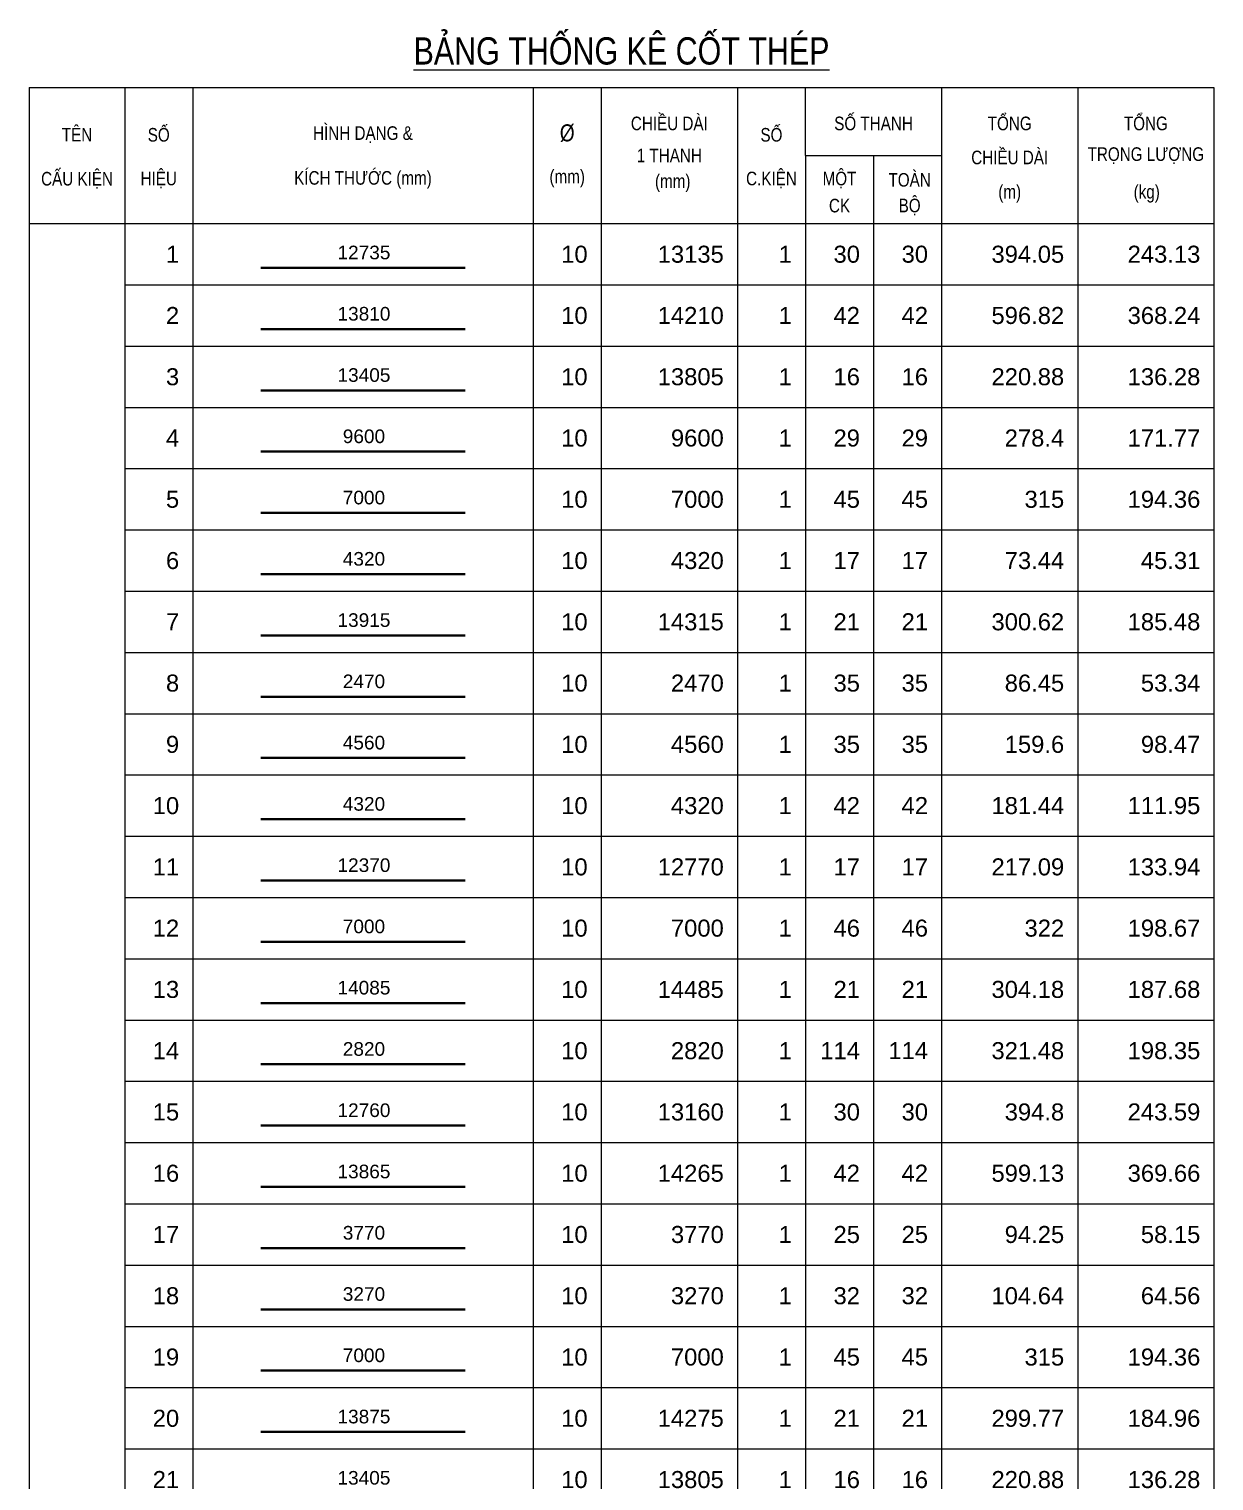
# Model space of a CAD drawing. Header units: millimetres. Extents: x -179076 to 505271, y -34263 to 117995.
# Drawn here: x -28311 to -10905, y 96666 to 117995 of the extents above; entities that cross this region are included whole.
import ezdxf
from ezdxf.enums import TextEntityAlignment as Align

# ---------------------------------------------------------------- set-up
doc = ezdxf.new("R2010")
doc.units = ezdxf.units.MM
for name, color, linetype, lineweight in [('NDC_S_REBAR', 4, 'Continuous', 35), ('NDC_S_VN TEXT', 7, 'Continuous', 20), ('NDC_Table', 3, 'Continuous', 20)]:
    doc.layers.add(name, color=color, linetype=linetype, lineweight=lineweight)
doc.styles.add('ARIAL', font='arial.ttf', dxfattribs={"width": 0.8})

# ---------------------------------------------------------------- blocks, each defined once
blk = doc.blocks.new('Tieude')
at = {"layer": 'NDC_Table'}
for p, q in [((0, 2000), (0, 0)), ((0, 2000), (17405, 2000)), ((1405, 2000), (1405, 0)), ((2405, 2000), (2405, 0)), ((7405, 2000), (7405, 0)), ((8405, 2000), (8405, 0)), ((10405, 2000), (10405, 0)), ((11405, 1000), (11405, 2000)), ((13405, 2000), (13405, 0)), ((15405, 2000), (15405, 0)), ((17405, 2000), (17405, 0)), ((11405, 1000), (13405, 1000)), ((11405, 1000), (11405, 0)), ((12405, 1000), (12405, 0)), ((0, 0), (17405, 0))]:
    blk.add_line(p, q, dxfattribs=at)
at = {"layer": 'NDC_S_VN TEXT', "style": 'ARIAL', "width": 0.8}
for s, height, p in [('%%UBẢNG THỐNG KÊ CỐT THÉP', 400, (8703, 2594)), ('CHIỀU DÀI', 200, (9405, 1500)), ('SỐ THANH', 200, (12405, 1500)), ('TỔNG', 200, (14405, 1500)), ('TỔNG', 200, (16405, 1500)), ('TÊN', 200, (705, 1333)), ('SỐ', 200, (1905, 1333)), ('HÌNH DẠNG &', 200, (4905, 1333)), ('%%C', 250, (7905, 1333)), ('SỐ', 200, (10905, 1333)), ('1 THANH', 200, (9405, 1000)), ('CHIỀU DÀI', 200, (14405, 1000)), ('TRỌNG LƯỢNG', 200, (16405, 1000)), ('CẤU KIỆN', 200, (705, 667)), ('HIỆU', 200, (1905, 667)), ('KÍCH THƯỚC (mm)', 200, (4905, 667)), ('(mm)', 200, (7905, 667)), ('(mm)', 200, (9455, 599)), ('C.KIỆN', 200, (10905, 667)), ('MỘT', 200, (11905, 667)), ('TOÀN', 200, (12935, 667)), ('(m)', 200, (14405, 443)), ('(kg)', 200, (16418, 443)), ('CK', 200, (11905, 264)), ('BỘ', 200, (12935, 271))]:
    blk.add_text(s, height=height, dxfattribs=at).set_placement(p, align=Align.MIDDLE)
blk = doc.blocks.new('dang01')
at = {"layer": 'NDC_S_REBAR'}
blk.add_line((3405, -650), (6405, -650), dxfattribs=at)
at = {"layer": 'NDC_Table'}
for p, q in [((0, 0), (0, -900)), ((1405, 0), (1405, -900)), ((2405, 0), (2405, -900)), ((7405, 0), (7405, -900)), ((8405, 0), (8405, -900)), ((10405, 0), (10405, -900)), ((11405, 0), (11405, -900)), ((12405, 0), (12405, -900)), ((13405, 0), (13405, -900)), ((15405, 0), (15405, -900)), ((17405, 0), (17405, -900)), ((1405, -900), (17405, -900))]:
    blk.add_line(p, q, dxfattribs=at)
at = {"layer": 'NDC_S_VN TEXT', "style": 'ARIAL'}
for p in [(2205, -450), (8205, -450), (10205, -450), (11205, -450), (12205, -450), (13205, -450), (15205, -450), (17205, -450)]:
    blk.add_attdef('D03', text='', height=250, dxfattribs=at).set_placement(p, align=Align.MIDDLE_RIGHT)
blk.add_attdef('00000000', text='', height=200, dxfattribs=at).set_placement((4920, -425), align=Align.MIDDLE_CENTER)

msp = doc.modelspace()

# ---------------------------------------------------------------- block references
at = {"layer": 'NDC_Table'}
msp.add_blockref('Tieude', (-28310.7, 115137.1), dxfattribs=at)
ref = msp.add_blockref('dang01', (-28310.7, 115137.1), dxfattribs=at)
ref.add_attrib('D03', '1', dxfattribs={"layer": 'NDC_S_VN TEXT', "height": 250, "style": 'ARIAL'}).set_placement((-26105.4, 114687.1), align=Align.MIDDLE_RIGHT)
ref.add_attrib('00000000', '12735', dxfattribs={"layer": 'NDC_S_VN TEXT', "height": 200, "style": 'ARIAL'}).set_placement((-23391.1, 114712.4), align=Align.MIDDLE_CENTER)
ref.add_attrib('D03', '10', dxfattribs={"layer": 'NDC_S_VN TEXT', "height": 250, "style": 'ARIAL'}).set_placement((-20105.4, 114687.1), align=Align.MIDDLE_RIGHT)
ref.add_attrib('D03', '13135', dxfattribs={"layer": 'NDC_S_VN TEXT', "height": 250, "style": 'ARIAL'}).set_placement((-18105.4, 114687.1), align=Align.MIDDLE_RIGHT)
ref.add_attrib('D03', '1', dxfattribs={"layer": 'NDC_S_VN TEXT', "height": 250, "style": 'ARIAL'}).set_placement((-17105.4, 114687.1), align=Align.MIDDLE_RIGHT)
ref.add_attrib('D03', '30', dxfattribs={"layer": 'NDC_S_VN TEXT', "height": 250, "style": 'ARIAL'}).set_placement((-16105.4, 114687.1), align=Align.MIDDLE_RIGHT)
ref.add_attrib('D03', '30', dxfattribs={"layer": 'NDC_S_VN TEXT', "height": 250, "style": 'ARIAL'}).set_placement((-15105.4, 114687.5), align=Align.MIDDLE_RIGHT)
ref.add_attrib('D03', '394.05', dxfattribs={"layer": 'NDC_S_VN TEXT', "height": 250, "style": 'ARIAL'}).set_placement((-13105.4, 114687.1), align=Align.MIDDLE_RIGHT)
ref.add_attrib('D03', '243.13', dxfattribs={"layer": 'NDC_S_VN TEXT', "height": 250, "style": 'ARIAL'}).set_placement((-11105.4, 114687.1), align=Align.MIDDLE_RIGHT)
ref = msp.add_blockref('dang01', (-28310.7, 114237.1), dxfattribs=at)
ref.add_attrib('D03', '2', dxfattribs={"layer": 'NDC_S_VN TEXT', "height": 250, "style": 'ARIAL'}).set_placement((-26105.4, 113787.1), align=Align.MIDDLE_RIGHT)
ref.add_attrib('00000000', '13810', dxfattribs={"layer": 'NDC_S_VN TEXT', "height": 200, "style": 'ARIAL'}).set_placement((-23391.1, 113812.4), align=Align.MIDDLE_CENTER)
ref.add_attrib('D03', '10', dxfattribs={"layer": 'NDC_S_VN TEXT', "height": 250, "style": 'ARIAL'}).set_placement((-20105.4, 113787.1), align=Align.MIDDLE_RIGHT)
ref.add_attrib('D03', '14210', dxfattribs={"layer": 'NDC_S_VN TEXT', "height": 250, "style": 'ARIAL'}).set_placement((-18105.4, 113787.1), align=Align.MIDDLE_RIGHT)
ref.add_attrib('D03', '1', dxfattribs={"layer": 'NDC_S_VN TEXT', "height": 250, "style": 'ARIAL'}).set_placement((-17105.4, 113787.1), align=Align.MIDDLE_RIGHT)
ref.add_attrib('D03', '42', dxfattribs={"layer": 'NDC_S_VN TEXT', "height": 250, "style": 'ARIAL'}).set_placement((-16105.4, 113787.1), align=Align.MIDDLE_RIGHT)
ref.add_attrib('D03', '42', dxfattribs={"layer": 'NDC_S_VN TEXT', "height": 250, "style": 'ARIAL'}).set_placement((-15105.4, 113787.5), align=Align.MIDDLE_RIGHT)
ref.add_attrib('D03', '596.82', dxfattribs={"layer": 'NDC_S_VN TEXT', "height": 250, "style": 'ARIAL'}).set_placement((-13105.4, 113787.1), align=Align.MIDDLE_RIGHT)
ref.add_attrib('D03', '368.24', dxfattribs={"layer": 'NDC_S_VN TEXT', "height": 250, "style": 'ARIAL'}).set_placement((-11105.4, 113787.1), align=Align.MIDDLE_RIGHT)
ref = msp.add_blockref('dang01', (-28310.7, 113337.1), dxfattribs=at)
ref.add_attrib('D03', '3', dxfattribs={"layer": 'NDC_S_VN TEXT', "height": 250, "style": 'ARIAL'}).set_placement((-26105.4, 112887.1), align=Align.MIDDLE_RIGHT)
ref.add_attrib('00000000', '13405', dxfattribs={"layer": 'NDC_S_VN TEXT', "height": 200, "style": 'ARIAL'}).set_placement((-23391.1, 112912.4), align=Align.MIDDLE_CENTER)
ref.add_attrib('D03', '10', dxfattribs={"layer": 'NDC_S_VN TEXT', "height": 250, "style": 'ARIAL'}).set_placement((-20105.4, 112887.1), align=Align.MIDDLE_RIGHT)
ref.add_attrib('D03', '13805', dxfattribs={"layer": 'NDC_S_VN TEXT', "height": 250, "style": 'ARIAL'}).set_placement((-18105.4, 112887.1), align=Align.MIDDLE_RIGHT)
ref.add_attrib('D03', '1', dxfattribs={"layer": 'NDC_S_VN TEXT', "height": 250, "style": 'ARIAL'}).set_placement((-17105.4, 112887.1), align=Align.MIDDLE_RIGHT)
ref.add_attrib('D03', '16', dxfattribs={"layer": 'NDC_S_VN TEXT', "height": 250, "style": 'ARIAL'}).set_placement((-16105.4, 112887.1), align=Align.MIDDLE_RIGHT)
ref.add_attrib('D03', '16', dxfattribs={"layer": 'NDC_S_VN TEXT', "height": 250, "style": 'ARIAL'}).set_placement((-15105.4, 112887.5), align=Align.MIDDLE_RIGHT)
ref.add_attrib('D03', '220.88', dxfattribs={"layer": 'NDC_S_VN TEXT', "height": 250, "style": 'ARIAL'}).set_placement((-13105.4, 112887.1), align=Align.MIDDLE_RIGHT)
ref.add_attrib('D03', '136.28', dxfattribs={"layer": 'NDC_S_VN TEXT', "height": 250, "style": 'ARIAL'}).set_placement((-11105.4, 112887.1), align=Align.MIDDLE_RIGHT)
ref = msp.add_blockref('dang01', (-28310.7, 112437.1), dxfattribs=at)
ref.add_attrib('D03', '4', dxfattribs={"layer": 'NDC_S_VN TEXT', "height": 250, "style": 'ARIAL'}).set_placement((-26105.4, 111987.1), align=Align.MIDDLE_RIGHT)
ref.add_attrib('00000000', '9600', dxfattribs={"layer": 'NDC_S_VN TEXT', "height": 200, "style": 'ARIAL'}).set_placement((-23391.1, 112012.4), align=Align.MIDDLE_CENTER)
ref.add_attrib('D03', '10', dxfattribs={"layer": 'NDC_S_VN TEXT', "height": 250, "style": 'ARIAL'}).set_placement((-20105.4, 111987.1), align=Align.MIDDLE_RIGHT)
ref.add_attrib('D03', '9600', dxfattribs={"layer": 'NDC_S_VN TEXT', "height": 250, "style": 'ARIAL'}).set_placement((-18105.4, 111987.1), align=Align.MIDDLE_RIGHT)
ref.add_attrib('D03', '1', dxfattribs={"layer": 'NDC_S_VN TEXT', "height": 250, "style": 'ARIAL'}).set_placement((-17105.4, 111987.1), align=Align.MIDDLE_RIGHT)
ref.add_attrib('D03', '29', dxfattribs={"layer": 'NDC_S_VN TEXT', "height": 250, "style": 'ARIAL'}).set_placement((-16105.4, 111987.1), align=Align.MIDDLE_RIGHT)
ref.add_attrib('D03', '29', dxfattribs={"layer": 'NDC_S_VN TEXT', "height": 250, "style": 'ARIAL'}).set_placement((-15105.4, 111987.5), align=Align.MIDDLE_RIGHT)
ref.add_attrib('D03', '278.4', dxfattribs={"layer": 'NDC_S_VN TEXT', "height": 250, "style": 'ARIAL'}).set_placement((-13105.4, 111987.1), align=Align.MIDDLE_RIGHT)
ref.add_attrib('D03', '171.77', dxfattribs={"layer": 'NDC_S_VN TEXT', "height": 250, "style": 'ARIAL'}).set_placement((-11105.4, 111987.1), align=Align.MIDDLE_RIGHT)
ref = msp.add_blockref('dang01', (-28310.7, 111537.1), dxfattribs=at)
ref.add_attrib('D03', '5', dxfattribs={"layer": 'NDC_S_VN TEXT', "height": 250, "style": 'ARIAL'}).set_placement((-26105.4, 111087.1), align=Align.MIDDLE_RIGHT)
ref.add_attrib('00000000', '7000', dxfattribs={"layer": 'NDC_S_VN TEXT', "height": 200, "style": 'ARIAL'}).set_placement((-23391.1, 111112.4), align=Align.MIDDLE_CENTER)
ref.add_attrib('D03', '10', dxfattribs={"layer": 'NDC_S_VN TEXT', "height": 250, "style": 'ARIAL'}).set_placement((-20105.4, 111087.1), align=Align.MIDDLE_RIGHT)
ref.add_attrib('D03', '7000', dxfattribs={"layer": 'NDC_S_VN TEXT', "height": 250, "style": 'ARIAL'}).set_placement((-18105.4, 111087.1), align=Align.MIDDLE_RIGHT)
ref.add_attrib('D03', '1', dxfattribs={"layer": 'NDC_S_VN TEXT', "height": 250, "style": 'ARIAL'}).set_placement((-17105.4, 111087.1), align=Align.MIDDLE_RIGHT)
ref.add_attrib('D03', '45', dxfattribs={"layer": 'NDC_S_VN TEXT', "height": 250, "style": 'ARIAL'}).set_placement((-16105.4, 111087.1), align=Align.MIDDLE_RIGHT)
ref.add_attrib('D03', '45', dxfattribs={"layer": 'NDC_S_VN TEXT', "height": 250, "style": 'ARIAL'}).set_placement((-15105.4, 111087.5), align=Align.MIDDLE_RIGHT)
ref.add_attrib('D03', '315', dxfattribs={"layer": 'NDC_S_VN TEXT', "height": 250, "style": 'ARIAL'}).set_placement((-13105.4, 111087.1), align=Align.MIDDLE_RIGHT)
ref.add_attrib('D03', '194.36', dxfattribs={"layer": 'NDC_S_VN TEXT', "height": 250, "style": 'ARIAL'}).set_placement((-11105.4, 111087.1), align=Align.MIDDLE_RIGHT)
ref = msp.add_blockref('dang01', (-28310.7, 110637.1), dxfattribs=at)
ref.add_attrib('D03', '6', dxfattribs={"layer": 'NDC_S_VN TEXT', "height": 250, "style": 'ARIAL'}).set_placement((-26105.4, 110187.1), align=Align.MIDDLE_RIGHT)
ref.add_attrib('00000000', '4320', dxfattribs={"layer": 'NDC_S_VN TEXT', "height": 200, "style": 'ARIAL'}).set_placement((-23391.1, 110212.4), align=Align.MIDDLE_CENTER)
ref.add_attrib('D03', '10', dxfattribs={"layer": 'NDC_S_VN TEXT', "height": 250, "style": 'ARIAL'}).set_placement((-20105.4, 110187.1), align=Align.MIDDLE_RIGHT)
ref.add_attrib('D03', '4320', dxfattribs={"layer": 'NDC_S_VN TEXT', "height": 250, "style": 'ARIAL'}).set_placement((-18105.4, 110187.1), align=Align.MIDDLE_RIGHT)
ref.add_attrib('D03', '1', dxfattribs={"layer": 'NDC_S_VN TEXT', "height": 250, "style": 'ARIAL'}).set_placement((-17105.4, 110187.1), align=Align.MIDDLE_RIGHT)
ref.add_attrib('D03', '17', dxfattribs={"layer": 'NDC_S_VN TEXT', "height": 250, "style": 'ARIAL'}).set_placement((-16105.4, 110187.1), align=Align.MIDDLE_RIGHT)
ref.add_attrib('D03', '17', dxfattribs={"layer": 'NDC_S_VN TEXT', "height": 250, "style": 'ARIAL'}).set_placement((-15105.4, 110187.5), align=Align.MIDDLE_RIGHT)
ref.add_attrib('D03', '73.44', dxfattribs={"layer": 'NDC_S_VN TEXT', "height": 250, "style": 'ARIAL'}).set_placement((-13105.4, 110187.1), align=Align.MIDDLE_RIGHT)
ref.add_attrib('D03', '45.31', dxfattribs={"layer": 'NDC_S_VN TEXT', "height": 250, "style": 'ARIAL'}).set_placement((-11105.4, 110187.1), align=Align.MIDDLE_RIGHT)
ref = msp.add_blockref('dang01', (-28310.7, 109737.1), dxfattribs=at)
ref.add_attrib('D03', '7', dxfattribs={"layer": 'NDC_S_VN TEXT', "height": 250, "style": 'ARIAL'}).set_placement((-26105.4, 109287.1), align=Align.MIDDLE_RIGHT)
ref.add_attrib('00000000', '13915', dxfattribs={"layer": 'NDC_S_VN TEXT', "height": 200, "style": 'ARIAL'}).set_placement((-23391.1, 109312.4), align=Align.MIDDLE_CENTER)
ref.add_attrib('D03', '10', dxfattribs={"layer": 'NDC_S_VN TEXT', "height": 250, "style": 'ARIAL'}).set_placement((-20105.4, 109287.1), align=Align.MIDDLE_RIGHT)
ref.add_attrib('D03', '14315', dxfattribs={"layer": 'NDC_S_VN TEXT', "height": 250, "style": 'ARIAL'}).set_placement((-18105.4, 109287.1), align=Align.MIDDLE_RIGHT)
ref.add_attrib('D03', '1', dxfattribs={"layer": 'NDC_S_VN TEXT', "height": 250, "style": 'ARIAL'}).set_placement((-17105.4, 109287.1), align=Align.MIDDLE_RIGHT)
ref.add_attrib('D03', '21', dxfattribs={"layer": 'NDC_S_VN TEXT', "height": 250, "style": 'ARIAL'}).set_placement((-16105.4, 109287.1), align=Align.MIDDLE_RIGHT)
ref.add_attrib('D03', '21', dxfattribs={"layer": 'NDC_S_VN TEXT', "height": 250, "style": 'ARIAL'}).set_placement((-15105.4, 109287.5), align=Align.MIDDLE_RIGHT)
ref.add_attrib('D03', '300.62', dxfattribs={"layer": 'NDC_S_VN TEXT', "height": 250, "style": 'ARIAL'}).set_placement((-13105.4, 109287.1), align=Align.MIDDLE_RIGHT)
ref.add_attrib('D03', '185.48', dxfattribs={"layer": 'NDC_S_VN TEXT', "height": 250, "style": 'ARIAL'}).set_placement((-11105.4, 109287.1), align=Align.MIDDLE_RIGHT)
ref = msp.add_blockref('dang01', (-28310.7, 108837.1), dxfattribs=at)
ref.add_attrib('D03', '8', dxfattribs={"layer": 'NDC_S_VN TEXT', "height": 250, "style": 'ARIAL'}).set_placement((-26105.4, 108387.1), align=Align.MIDDLE_RIGHT)
ref.add_attrib('00000000', '2470', dxfattribs={"layer": 'NDC_S_VN TEXT', "height": 200, "style": 'ARIAL'}).set_placement((-23391.1, 108412.4), align=Align.MIDDLE_CENTER)
ref.add_attrib('D03', '10', dxfattribs={"layer": 'NDC_S_VN TEXT', "height": 250, "style": 'ARIAL'}).set_placement((-20105.4, 108387.1), align=Align.MIDDLE_RIGHT)
ref.add_attrib('D03', '2470', dxfattribs={"layer": 'NDC_S_VN TEXT', "height": 250, "style": 'ARIAL'}).set_placement((-18105.4, 108387.1), align=Align.MIDDLE_RIGHT)
ref.add_attrib('D03', '1', dxfattribs={"layer": 'NDC_S_VN TEXT', "height": 250, "style": 'ARIAL'}).set_placement((-17105.4, 108387.1), align=Align.MIDDLE_RIGHT)
ref.add_attrib('D03', '35', dxfattribs={"layer": 'NDC_S_VN TEXT', "height": 250, "style": 'ARIAL'}).set_placement((-16105.4, 108387.1), align=Align.MIDDLE_RIGHT)
ref.add_attrib('D03', '35', dxfattribs={"layer": 'NDC_S_VN TEXT', "height": 250, "style": 'ARIAL'}).set_placement((-15105.4, 108387.5), align=Align.MIDDLE_RIGHT)
ref.add_attrib('D03', '86.45', dxfattribs={"layer": 'NDC_S_VN TEXT', "height": 250, "style": 'ARIAL'}).set_placement((-13105.4, 108387.1), align=Align.MIDDLE_RIGHT)
ref.add_attrib('D03', '53.34', dxfattribs={"layer": 'NDC_S_VN TEXT', "height": 250, "style": 'ARIAL'}).set_placement((-11105.4, 108387.1), align=Align.MIDDLE_RIGHT)
ref = msp.add_blockref('dang01', (-28310.7, 107937.1), dxfattribs=at)
ref.add_attrib('D03', '9', dxfattribs={"layer": 'NDC_S_VN TEXT', "height": 250, "style": 'ARIAL'}).set_placement((-26105.4, 107487.1), align=Align.MIDDLE_RIGHT)
ref.add_attrib('00000000', '4560', dxfattribs={"layer": 'NDC_S_VN TEXT', "height": 200, "style": 'ARIAL'}).set_placement((-23391.1, 107512.4), align=Align.MIDDLE_CENTER)
ref.add_attrib('D03', '10', dxfattribs={"layer": 'NDC_S_VN TEXT', "height": 250, "style": 'ARIAL'}).set_placement((-20105.4, 107487.1), align=Align.MIDDLE_RIGHT)
ref.add_attrib('D03', '4560', dxfattribs={"layer": 'NDC_S_VN TEXT', "height": 250, "style": 'ARIAL'}).set_placement((-18105.4, 107487.1), align=Align.MIDDLE_RIGHT)
ref.add_attrib('D03', '1', dxfattribs={"layer": 'NDC_S_VN TEXT', "height": 250, "style": 'ARIAL'}).set_placement((-17105.4, 107487.1), align=Align.MIDDLE_RIGHT)
ref.add_attrib('D03', '35', dxfattribs={"layer": 'NDC_S_VN TEXT', "height": 250, "style": 'ARIAL'}).set_placement((-16105.4, 107487.1), align=Align.MIDDLE_RIGHT)
ref.add_attrib('D03', '35', dxfattribs={"layer": 'NDC_S_VN TEXT', "height": 250, "style": 'ARIAL'}).set_placement((-15105.4, 107487.5), align=Align.MIDDLE_RIGHT)
ref.add_attrib('D03', '159.6', dxfattribs={"layer": 'NDC_S_VN TEXT', "height": 250, "style": 'ARIAL'}).set_placement((-13105.4, 107487.1), align=Align.MIDDLE_RIGHT)
ref.add_attrib('D03', '98.47', dxfattribs={"layer": 'NDC_S_VN TEXT', "height": 250, "style": 'ARIAL'}).set_placement((-11105.4, 107487.1), align=Align.MIDDLE_RIGHT)
ref = msp.add_blockref('dang01', (-28310.7, 107037.1), dxfattribs=at)
ref.add_attrib('D03', '10', dxfattribs={"layer": 'NDC_S_VN TEXT', "height": 250, "style": 'ARIAL'}).set_placement((-26105.4, 106587.1), align=Align.MIDDLE_RIGHT)
ref.add_attrib('00000000', '4320', dxfattribs={"layer": 'NDC_S_VN TEXT', "height": 200, "style": 'ARIAL'}).set_placement((-23391.1, 106612.4), align=Align.MIDDLE_CENTER)
ref.add_attrib('D03', '10', dxfattribs={"layer": 'NDC_S_VN TEXT', "height": 250, "style": 'ARIAL'}).set_placement((-20105.4, 106587.1), align=Align.MIDDLE_RIGHT)
ref.add_attrib('D03', '4320', dxfattribs={"layer": 'NDC_S_VN TEXT', "height": 250, "style": 'ARIAL'}).set_placement((-18105.4, 106587.1), align=Align.MIDDLE_RIGHT)
ref.add_attrib('D03', '1', dxfattribs={"layer": 'NDC_S_VN TEXT', "height": 250, "style": 'ARIAL'}).set_placement((-17105.4, 106587.1), align=Align.MIDDLE_RIGHT)
ref.add_attrib('D03', '42', dxfattribs={"layer": 'NDC_S_VN TEXT', "height": 250, "style": 'ARIAL'}).set_placement((-16105.4, 106587.1), align=Align.MIDDLE_RIGHT)
ref.add_attrib('D03', '42', dxfattribs={"layer": 'NDC_S_VN TEXT', "height": 250, "style": 'ARIAL'}).set_placement((-15105.4, 106587.5), align=Align.MIDDLE_RIGHT)
ref.add_attrib('D03', '181.44', dxfattribs={"layer": 'NDC_S_VN TEXT', "height": 250, "style": 'ARIAL'}).set_placement((-13105.4, 106587.1), align=Align.MIDDLE_RIGHT)
ref.add_attrib('D03', '111.95', dxfattribs={"layer": 'NDC_S_VN TEXT', "height": 250, "style": 'ARIAL'}).set_placement((-11105.4, 106587.1), align=Align.MIDDLE_RIGHT)
ref = msp.add_blockref('dang01', (-28310.7, 106137.1), dxfattribs=at)
ref.add_attrib('D03', '11', dxfattribs={"layer": 'NDC_S_VN TEXT', "height": 250, "style": 'ARIAL'}).set_placement((-26105.4, 105687.1), align=Align.MIDDLE_RIGHT)
ref.add_attrib('00000000', '12370', dxfattribs={"layer": 'NDC_S_VN TEXT', "height": 200, "style": 'ARIAL'}).set_placement((-23391.1, 105712.4), align=Align.MIDDLE_CENTER)
ref.add_attrib('D03', '10', dxfattribs={"layer": 'NDC_S_VN TEXT', "height": 250, "style": 'ARIAL'}).set_placement((-20105.4, 105687.1), align=Align.MIDDLE_RIGHT)
ref.add_attrib('D03', '12770', dxfattribs={"layer": 'NDC_S_VN TEXT', "height": 250, "style": 'ARIAL'}).set_placement((-18105.4, 105687.1), align=Align.MIDDLE_RIGHT)
ref.add_attrib('D03', '1', dxfattribs={"layer": 'NDC_S_VN TEXT', "height": 250, "style": 'ARIAL'}).set_placement((-17105.4, 105687.1), align=Align.MIDDLE_RIGHT)
ref.add_attrib('D03', '17', dxfattribs={"layer": 'NDC_S_VN TEXT', "height": 250, "style": 'ARIAL'}).set_placement((-16105.4, 105687.1), align=Align.MIDDLE_RIGHT)
ref.add_attrib('D03', '17', dxfattribs={"layer": 'NDC_S_VN TEXT', "height": 250, "style": 'ARIAL'}).set_placement((-15105.4, 105687.5), align=Align.MIDDLE_RIGHT)
ref.add_attrib('D03', '217.09', dxfattribs={"layer": 'NDC_S_VN TEXT', "height": 250, "style": 'ARIAL'}).set_placement((-13105.4, 105687.1), align=Align.MIDDLE_RIGHT)
ref.add_attrib('D03', '133.94', dxfattribs={"layer": 'NDC_S_VN TEXT', "height": 250, "style": 'ARIAL'}).set_placement((-11105.4, 105687.1), align=Align.MIDDLE_RIGHT)
ref = msp.add_blockref('dang01', (-28310.7, 105237.1), dxfattribs=at)
ref.add_attrib('D03', '12', dxfattribs={"layer": 'NDC_S_VN TEXT', "height": 250, "style": 'ARIAL'}).set_placement((-26105.4, 104787.1), align=Align.MIDDLE_RIGHT)
ref.add_attrib('00000000', '7000', dxfattribs={"layer": 'NDC_S_VN TEXT', "height": 200, "style": 'ARIAL'}).set_placement((-23391.1, 104812.4), align=Align.MIDDLE_CENTER)
ref.add_attrib('D03', '10', dxfattribs={"layer": 'NDC_S_VN TEXT', "height": 250, "style": 'ARIAL'}).set_placement((-20105.4, 104787.1), align=Align.MIDDLE_RIGHT)
ref.add_attrib('D03', '7000', dxfattribs={"layer": 'NDC_S_VN TEXT', "height": 250, "style": 'ARIAL'}).set_placement((-18105.4, 104787.1), align=Align.MIDDLE_RIGHT)
ref.add_attrib('D03', '1', dxfattribs={"layer": 'NDC_S_VN TEXT', "height": 250, "style": 'ARIAL'}).set_placement((-17105.4, 104787.1), align=Align.MIDDLE_RIGHT)
ref.add_attrib('D03', '46', dxfattribs={"layer": 'NDC_S_VN TEXT', "height": 250, "style": 'ARIAL'}).set_placement((-16105.4, 104787.1), align=Align.MIDDLE_RIGHT)
ref.add_attrib('D03', '46', dxfattribs={"layer": 'NDC_S_VN TEXT', "height": 250, "style": 'ARIAL'}).set_placement((-15105.4, 104787.5), align=Align.MIDDLE_RIGHT)
ref.add_attrib('D03', '322', dxfattribs={"layer": 'NDC_S_VN TEXT', "height": 250, "style": 'ARIAL'}).set_placement((-13105.4, 104787.1), align=Align.MIDDLE_RIGHT)
ref.add_attrib('D03', '198.67', dxfattribs={"layer": 'NDC_S_VN TEXT', "height": 250, "style": 'ARIAL'}).set_placement((-11105.4, 104787.1), align=Align.MIDDLE_RIGHT)
ref = msp.add_blockref('dang01', (-28310.7, 104337.1), dxfattribs=at)
ref.add_attrib('D03', '13', dxfattribs={"layer": 'NDC_S_VN TEXT', "height": 250, "style": 'ARIAL'}).set_placement((-26105.4, 103887.1), align=Align.MIDDLE_RIGHT)
ref.add_attrib('00000000', '14085', dxfattribs={"layer": 'NDC_S_VN TEXT', "height": 200, "style": 'ARIAL'}).set_placement((-23391.1, 103912.4), align=Align.MIDDLE_CENTER)
ref.add_attrib('D03', '10', dxfattribs={"layer": 'NDC_S_VN TEXT', "height": 250, "style": 'ARIAL'}).set_placement((-20105.4, 103887.1), align=Align.MIDDLE_RIGHT)
ref.add_attrib('D03', '14485', dxfattribs={"layer": 'NDC_S_VN TEXT', "height": 250, "style": 'ARIAL'}).set_placement((-18105.4, 103887.1), align=Align.MIDDLE_RIGHT)
ref.add_attrib('D03', '1', dxfattribs={"layer": 'NDC_S_VN TEXT', "height": 250, "style": 'ARIAL'}).set_placement((-17105.4, 103887.1), align=Align.MIDDLE_RIGHT)
ref.add_attrib('D03', '21', dxfattribs={"layer": 'NDC_S_VN TEXT', "height": 250, "style": 'ARIAL'}).set_placement((-16105.4, 103887.1), align=Align.MIDDLE_RIGHT)
ref.add_attrib('D03', '21', dxfattribs={"layer": 'NDC_S_VN TEXT', "height": 250, "style": 'ARIAL'}).set_placement((-15105.4, 103887.5), align=Align.MIDDLE_RIGHT)
ref.add_attrib('D03', '304.18', dxfattribs={"layer": 'NDC_S_VN TEXT', "height": 250, "style": 'ARIAL'}).set_placement((-13105.4, 103887.1), align=Align.MIDDLE_RIGHT)
ref.add_attrib('D03', '187.68', dxfattribs={"layer": 'NDC_S_VN TEXT', "height": 250, "style": 'ARIAL'}).set_placement((-11105.4, 103887.1), align=Align.MIDDLE_RIGHT)
ref = msp.add_blockref('dang01', (-28310.7, 103437.1), dxfattribs=at)
ref.add_attrib('D03', '14', dxfattribs={"layer": 'NDC_S_VN TEXT', "height": 250, "style": 'ARIAL'}).set_placement((-26105.4, 102987.1), align=Align.MIDDLE_RIGHT)
ref.add_attrib('00000000', '2820', dxfattribs={"layer": 'NDC_S_VN TEXT', "height": 200, "style": 'ARIAL'}).set_placement((-23391.1, 103012.4), align=Align.MIDDLE_CENTER)
ref.add_attrib('D03', '10', dxfattribs={"layer": 'NDC_S_VN TEXT', "height": 250, "style": 'ARIAL'}).set_placement((-20105.4, 102987.1), align=Align.MIDDLE_RIGHT)
ref.add_attrib('D03', '2820', dxfattribs={"layer": 'NDC_S_VN TEXT', "height": 250, "style": 'ARIAL'}).set_placement((-18105.4, 102987.1), align=Align.MIDDLE_RIGHT)
ref.add_attrib('D03', '1', dxfattribs={"layer": 'NDC_S_VN TEXT', "height": 250, "style": 'ARIAL'}).set_placement((-17105.4, 102987.1), align=Align.MIDDLE_RIGHT)
ref.add_attrib('D03', '114', dxfattribs={"layer": 'NDC_S_VN TEXT', "height": 250, "style": 'ARIAL'}).set_placement((-16105.4, 102987.1), align=Align.MIDDLE_RIGHT)
ref.add_attrib('D03', '114', dxfattribs={"layer": 'NDC_S_VN TEXT', "height": 250, "style": 'ARIAL'}).set_placement((-15105.4, 102987.5), align=Align.MIDDLE_RIGHT)
ref.add_attrib('D03', '321.48', dxfattribs={"layer": 'NDC_S_VN TEXT', "height": 250, "style": 'ARIAL'}).set_placement((-13105.4, 102987.1), align=Align.MIDDLE_RIGHT)
ref.add_attrib('D03', '198.35', dxfattribs={"layer": 'NDC_S_VN TEXT', "height": 250, "style": 'ARIAL'}).set_placement((-11105.4, 102987.1), align=Align.MIDDLE_RIGHT)
ref = msp.add_blockref('dang01', (-28310.7, 102537.1), dxfattribs=at)
ref.add_attrib('D03', '15', dxfattribs={"layer": 'NDC_S_VN TEXT', "height": 250, "style": 'ARIAL'}).set_placement((-26105.4, 102087.1), align=Align.MIDDLE_RIGHT)
ref.add_attrib('00000000', '12760', dxfattribs={"layer": 'NDC_S_VN TEXT', "height": 200, "style": 'ARIAL'}).set_placement((-23391.1, 102112.4), align=Align.MIDDLE_CENTER)
ref.add_attrib('D03', '10', dxfattribs={"layer": 'NDC_S_VN TEXT', "height": 250, "style": 'ARIAL'}).set_placement((-20105.4, 102087.1), align=Align.MIDDLE_RIGHT)
ref.add_attrib('D03', '13160', dxfattribs={"layer": 'NDC_S_VN TEXT', "height": 250, "style": 'ARIAL'}).set_placement((-18105.4, 102087.1), align=Align.MIDDLE_RIGHT)
ref.add_attrib('D03', '1', dxfattribs={"layer": 'NDC_S_VN TEXT', "height": 250, "style": 'ARIAL'}).set_placement((-17105.4, 102087.1), align=Align.MIDDLE_RIGHT)
ref.add_attrib('D03', '30', dxfattribs={"layer": 'NDC_S_VN TEXT', "height": 250, "style": 'ARIAL'}).set_placement((-16105.4, 102087.1), align=Align.MIDDLE_RIGHT)
ref.add_attrib('D03', '30', dxfattribs={"layer": 'NDC_S_VN TEXT', "height": 250, "style": 'ARIAL'}).set_placement((-15105.4, 102087.5), align=Align.MIDDLE_RIGHT)
ref.add_attrib('D03', '394.8', dxfattribs={"layer": 'NDC_S_VN TEXT', "height": 250, "style": 'ARIAL'}).set_placement((-13105.4, 102087.1), align=Align.MIDDLE_RIGHT)
ref.add_attrib('D03', '243.59', dxfattribs={"layer": 'NDC_S_VN TEXT', "height": 250, "style": 'ARIAL'}).set_placement((-11105.4, 102087.1), align=Align.MIDDLE_RIGHT)
ref = msp.add_blockref('dang01', (-28310.7, 101637.1), dxfattribs=at)
ref.add_attrib('D03', '16', dxfattribs={"layer": 'NDC_S_VN TEXT', "height": 250, "style": 'ARIAL'}).set_placement((-26105.4, 101187.1), align=Align.MIDDLE_RIGHT)
ref.add_attrib('00000000', '13865', dxfattribs={"layer": 'NDC_S_VN TEXT', "height": 200, "style": 'ARIAL'}).set_placement((-23391.1, 101212.4), align=Align.MIDDLE_CENTER)
ref.add_attrib('D03', '10', dxfattribs={"layer": 'NDC_S_VN TEXT', "height": 250, "style": 'ARIAL'}).set_placement((-20105.4, 101187.1), align=Align.MIDDLE_RIGHT)
ref.add_attrib('D03', '14265', dxfattribs={"layer": 'NDC_S_VN TEXT', "height": 250, "style": 'ARIAL'}).set_placement((-18105.4, 101187.1), align=Align.MIDDLE_RIGHT)
ref.add_attrib('D03', '1', dxfattribs={"layer": 'NDC_S_VN TEXT', "height": 250, "style": 'ARIAL'}).set_placement((-17105.4, 101187.1), align=Align.MIDDLE_RIGHT)
ref.add_attrib('D03', '42', dxfattribs={"layer": 'NDC_S_VN TEXT', "height": 250, "style": 'ARIAL'}).set_placement((-16105.4, 101187.1), align=Align.MIDDLE_RIGHT)
ref.add_attrib('D03', '42', dxfattribs={"layer": 'NDC_S_VN TEXT', "height": 250, "style": 'ARIAL'}).set_placement((-15105.4, 101187.5), align=Align.MIDDLE_RIGHT)
ref.add_attrib('D03', '599.13', dxfattribs={"layer": 'NDC_S_VN TEXT', "height": 250, "style": 'ARIAL'}).set_placement((-13105.4, 101187.1), align=Align.MIDDLE_RIGHT)
ref.add_attrib('D03', '369.66', dxfattribs={"layer": 'NDC_S_VN TEXT', "height": 250, "style": 'ARIAL'}).set_placement((-11105.4, 101187.1), align=Align.MIDDLE_RIGHT)
ref = msp.add_blockref('dang01', (-28310.7, 100737.1), dxfattribs=at)
ref.add_attrib('D03', '17', dxfattribs={"layer": 'NDC_S_VN TEXT', "height": 250, "style": 'ARIAL'}).set_placement((-26105.4, 100287.1), align=Align.MIDDLE_RIGHT)
ref.add_attrib('00000000', '3770', dxfattribs={"layer": 'NDC_S_VN TEXT', "height": 200, "style": 'ARIAL'}).set_placement((-23391.1, 100312.4), align=Align.MIDDLE_CENTER)
ref.add_attrib('D03', '10', dxfattribs={"layer": 'NDC_S_VN TEXT', "height": 250, "style": 'ARIAL'}).set_placement((-20105.4, 100287.1), align=Align.MIDDLE_RIGHT)
ref.add_attrib('D03', '3770', dxfattribs={"layer": 'NDC_S_VN TEXT', "height": 250, "style": 'ARIAL'}).set_placement((-18105.4, 100287.1), align=Align.MIDDLE_RIGHT)
ref.add_attrib('D03', '1', dxfattribs={"layer": 'NDC_S_VN TEXT', "height": 250, "style": 'ARIAL'}).set_placement((-17105.4, 100287.1), align=Align.MIDDLE_RIGHT)
ref.add_attrib('D03', '25', dxfattribs={"layer": 'NDC_S_VN TEXT', "height": 250, "style": 'ARIAL'}).set_placement((-16105.4, 100287.1), align=Align.MIDDLE_RIGHT)
ref.add_attrib('D03', '25', dxfattribs={"layer": 'NDC_S_VN TEXT', "height": 250, "style": 'ARIAL'}).set_placement((-15105.4, 100287.5), align=Align.MIDDLE_RIGHT)
ref.add_attrib('D03', '94.25', dxfattribs={"layer": 'NDC_S_VN TEXT', "height": 250, "style": 'ARIAL'}).set_placement((-13105.4, 100287.1), align=Align.MIDDLE_RIGHT)
ref.add_attrib('D03', '58.15', dxfattribs={"layer": 'NDC_S_VN TEXT', "height": 250, "style": 'ARIAL'}).set_placement((-11105.4, 100287.1), align=Align.MIDDLE_RIGHT)
ref = msp.add_blockref('dang01', (-28310.7, 99837.1), dxfattribs=at)
ref.add_attrib('D03', '18', dxfattribs={"layer": 'NDC_S_VN TEXT', "height": 250, "style": 'ARIAL'}).set_placement((-26105.4, 99387.1), align=Align.MIDDLE_RIGHT)
ref.add_attrib('00000000', '3270', dxfattribs={"layer": 'NDC_S_VN TEXT', "height": 200, "style": 'ARIAL'}).set_placement((-23391.1, 99412.4), align=Align.MIDDLE_CENTER)
ref.add_attrib('D03', '10', dxfattribs={"layer": 'NDC_S_VN TEXT', "height": 250, "style": 'ARIAL'}).set_placement((-20105.4, 99387.1), align=Align.MIDDLE_RIGHT)
ref.add_attrib('D03', '3270', dxfattribs={"layer": 'NDC_S_VN TEXT', "height": 250, "style": 'ARIAL'}).set_placement((-18105.4, 99387.1), align=Align.MIDDLE_RIGHT)
ref.add_attrib('D03', '1', dxfattribs={"layer": 'NDC_S_VN TEXT', "height": 250, "style": 'ARIAL'}).set_placement((-17105.4, 99387.1), align=Align.MIDDLE_RIGHT)
ref.add_attrib('D03', '32', dxfattribs={"layer": 'NDC_S_VN TEXT', "height": 250, "style": 'ARIAL'}).set_placement((-16105.4, 99387.1), align=Align.MIDDLE_RIGHT)
ref.add_attrib('D03', '32', dxfattribs={"layer": 'NDC_S_VN TEXT', "height": 250, "style": 'ARIAL'}).set_placement((-15105.4, 99387.5), align=Align.MIDDLE_RIGHT)
ref.add_attrib('D03', '104.64', dxfattribs={"layer": 'NDC_S_VN TEXT', "height": 250, "style": 'ARIAL'}).set_placement((-13105.4, 99387.1), align=Align.MIDDLE_RIGHT)
ref.add_attrib('D03', '64.56', dxfattribs={"layer": 'NDC_S_VN TEXT', "height": 250, "style": 'ARIAL'}).set_placement((-11105.4, 99387.1), align=Align.MIDDLE_RIGHT)
ref = msp.add_blockref('dang01', (-28310.7, 98937.1), dxfattribs=at)
ref.add_attrib('D03', '19', dxfattribs={"layer": 'NDC_S_VN TEXT', "height": 250, "style": 'ARIAL'}).set_placement((-26105.4, 98487.1), align=Align.MIDDLE_RIGHT)
ref.add_attrib('00000000', '7000', dxfattribs={"layer": 'NDC_S_VN TEXT', "height": 200, "style": 'ARIAL'}).set_placement((-23391.1, 98512.4), align=Align.MIDDLE_CENTER)
ref.add_attrib('D03', '10', dxfattribs={"layer": 'NDC_S_VN TEXT', "height": 250, "style": 'ARIAL'}).set_placement((-20105.4, 98487.1), align=Align.MIDDLE_RIGHT)
ref.add_attrib('D03', '7000', dxfattribs={"layer": 'NDC_S_VN TEXT', "height": 250, "style": 'ARIAL'}).set_placement((-18105.4, 98487.1), align=Align.MIDDLE_RIGHT)
ref.add_attrib('D03', '1', dxfattribs={"layer": 'NDC_S_VN TEXT', "height": 250, "style": 'ARIAL'}).set_placement((-17105.4, 98487.1), align=Align.MIDDLE_RIGHT)
ref.add_attrib('D03', '45', dxfattribs={"layer": 'NDC_S_VN TEXT', "height": 250, "style": 'ARIAL'}).set_placement((-16105.4, 98487.1), align=Align.MIDDLE_RIGHT)
ref.add_attrib('D03', '45', dxfattribs={"layer": 'NDC_S_VN TEXT', "height": 250, "style": 'ARIAL'}).set_placement((-15105.4, 98487.5), align=Align.MIDDLE_RIGHT)
ref.add_attrib('D03', '315', dxfattribs={"layer": 'NDC_S_VN TEXT', "height": 250, "style": 'ARIAL'}).set_placement((-13105.4, 98487.1), align=Align.MIDDLE_RIGHT)
ref.add_attrib('D03', '194.36', dxfattribs={"layer": 'NDC_S_VN TEXT', "height": 250, "style": 'ARIAL'}).set_placement((-11105.4, 98487.1), align=Align.MIDDLE_RIGHT)
ref = msp.add_blockref('dang01', (-28310.7, 98037.1), dxfattribs=at)
ref.add_attrib('D03', '20', dxfattribs={"layer": 'NDC_S_VN TEXT', "height": 250, "style": 'ARIAL'}).set_placement((-26105.4, 97587.1), align=Align.MIDDLE_RIGHT)
ref.add_attrib('00000000', '13875', dxfattribs={"layer": 'NDC_S_VN TEXT', "height": 200, "style": 'ARIAL'}).set_placement((-23391.1, 97612.4), align=Align.MIDDLE_CENTER)
ref.add_attrib('D03', '10', dxfattribs={"layer": 'NDC_S_VN TEXT', "height": 250, "style": 'ARIAL'}).set_placement((-20105.4, 97587.1), align=Align.MIDDLE_RIGHT)
ref.add_attrib('D03', '14275', dxfattribs={"layer": 'NDC_S_VN TEXT', "height": 250, "style": 'ARIAL'}).set_placement((-18105.4, 97587.1), align=Align.MIDDLE_RIGHT)
ref.add_attrib('D03', '1', dxfattribs={"layer": 'NDC_S_VN TEXT', "height": 250, "style": 'ARIAL'}).set_placement((-17105.4, 97587.1), align=Align.MIDDLE_RIGHT)
ref.add_attrib('D03', '21', dxfattribs={"layer": 'NDC_S_VN TEXT', "height": 250, "style": 'ARIAL'}).set_placement((-16105.4, 97587.1), align=Align.MIDDLE_RIGHT)
ref.add_attrib('D03', '21', dxfattribs={"layer": 'NDC_S_VN TEXT', "height": 250, "style": 'ARIAL'}).set_placement((-15105.4, 97587.5), align=Align.MIDDLE_RIGHT)
ref.add_attrib('D03', '299.77', dxfattribs={"layer": 'NDC_S_VN TEXT', "height": 250, "style": 'ARIAL'}).set_placement((-13105.4, 97587.1), align=Align.MIDDLE_RIGHT)
ref.add_attrib('D03', '184.96', dxfattribs={"layer": 'NDC_S_VN TEXT', "height": 250, "style": 'ARIAL'}).set_placement((-11105.4, 97587.1), align=Align.MIDDLE_RIGHT)
ref = msp.add_blockref('dang01', (-28310.7, 97137.1), dxfattribs=at)
ref.add_attrib('D03', '21', dxfattribs={"layer": 'NDC_S_VN TEXT', "height": 250, "style": 'ARIAL'}).set_placement((-26105.4, 96687.1), align=Align.MIDDLE_RIGHT)
ref.add_attrib('00000000', '13405', dxfattribs={"layer": 'NDC_S_VN TEXT', "height": 200, "style": 'ARIAL'}).set_placement((-23391.1, 96712.4), align=Align.MIDDLE_CENTER)
ref.add_attrib('D03', '10', dxfattribs={"layer": 'NDC_S_VN TEXT', "height": 250, "style": 'ARIAL'}).set_placement((-20105.4, 96687.1), align=Align.MIDDLE_RIGHT)
ref.add_attrib('D03', '13805', dxfattribs={"layer": 'NDC_S_VN TEXT', "height": 250, "style": 'ARIAL'}).set_placement((-18105.4, 96687.1), align=Align.MIDDLE_RIGHT)
ref.add_attrib('D03', '1', dxfattribs={"layer": 'NDC_S_VN TEXT', "height": 250, "style": 'ARIAL'}).set_placement((-17105.4, 96687.1), align=Align.MIDDLE_RIGHT)
ref.add_attrib('D03', '16', dxfattribs={"layer": 'NDC_S_VN TEXT', "height": 250, "style": 'ARIAL'}).set_placement((-16105.4, 96687.1), align=Align.MIDDLE_RIGHT)
ref.add_attrib('D03', '16', dxfattribs={"layer": 'NDC_S_VN TEXT', "height": 250, "style": 'ARIAL'}).set_placement((-15105.4, 96687.5), align=Align.MIDDLE_RIGHT)
ref.add_attrib('D03', '220.88', dxfattribs={"layer": 'NDC_S_VN TEXT', "height": 250, "style": 'ARIAL'}).set_placement((-13105.4, 96687.1), align=Align.MIDDLE_RIGHT)
ref.add_attrib('D03', '136.28', dxfattribs={"layer": 'NDC_S_VN TEXT', "height": 250, "style": 'ARIAL'}).set_placement((-11105.4, 96687.1), align=Align.MIDDLE_RIGHT)

doc.saveas('drawing.dxf')
